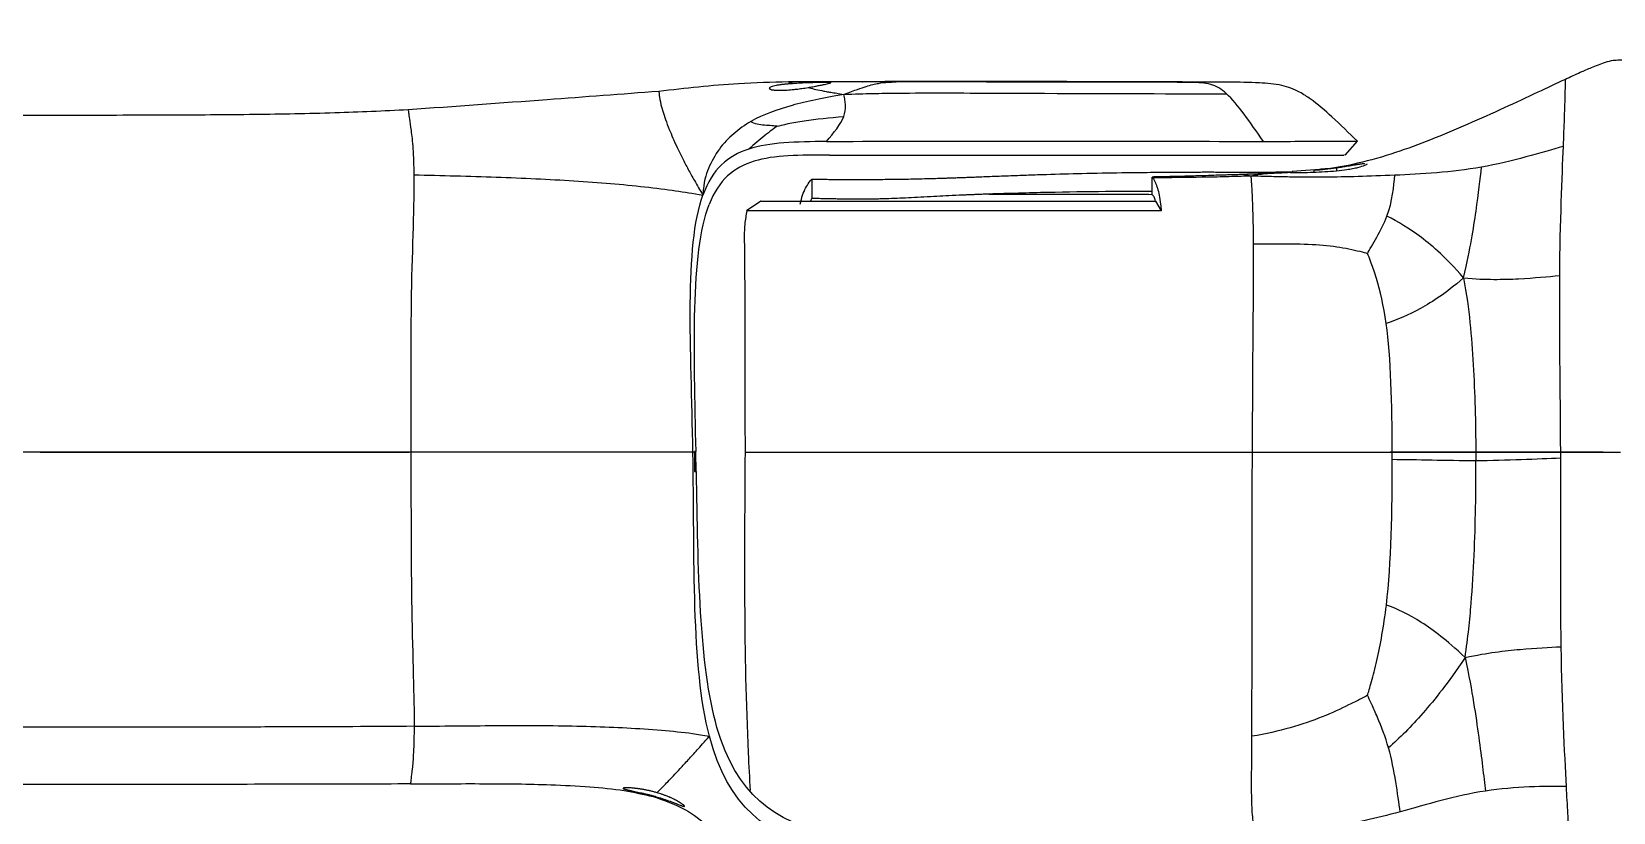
# Model space of a CAD drawing. Header units: millimetres. Extents: x 0 to 1189, y 0 to 841.
# Drawn here: x 651.6 to 732.7, y 385.9 to 426 of the extents above; entities that cross this region are included whole.
import ezdxf

# ---------------------------------------------------------------- set-up
doc = ezdxf.new("R2010")
doc.units = ezdxf.units.MM

msp = doc.modelspace()

# ---------------------------------------------------------------- linework, layer by layer
at = {"color": 7, "linetype": 'Continuous', "lineweight": 25}
for p, q in [((718.984, 419.648), (719.62, 420.355)), ((709.088, 417.617), (709.088, 418.52)), ((718.372, 418.958), (716.274, 418.796)), ((716.274, 418.796), (716.274, 418.749)), ((717.381, 418.853), (717.381, 418.769)), ((691.653, 418.408), (691.653, 417.422)), ((689.041, 417.281), (688.305, 416.793)), ((709.272, 417.289), (709.562, 416.789)), ((652.089, 404.402), (670.997, 404.402)), ((685.622, 404.402), (685.549, 404.402)), ((685.622, 404.402), (685.549, 404.402)), ((685.64, 404.402), (685.623, 404.402)), ((685.69, 404.402), (685.64, 404.402)), ((685.69, 404.402), (685.69, 404.431)), ((685.69, 404.402), (685.702, 403.402)), ((685.635, 403.402), (685.729, 403.402))]:
    msp.add_line(p, q, dxfattribs=at)
at = {"color": 8, "linetype": 'Continuous', "lineweight": 25}
msp.add_line((718.543, 418.979), (718.543, 418.841), dxfattribs=at)
at = {"color": 7, "linetype": 'Continuous', "lineweight": 25, "flags": 128}
msp.add_lwpolyline([(685.71, 404.431), (685.67, 404.43), (685.638, 404.429)], dxfattribs=at)
at = {"color": 7, "linetype": 'Continuous', "lineweight": 25}
for points, knots in [([(785.6, 425.982), (785.226, 425.93), (784.492, 425.828), (783.417, 425.68), (782.534, 425.558), (781.847, 425.463), (781.332, 425.396), (780.846, 425.34), (780.362, 425.291), (779.876, 425.249), (779.362, 425.21), (778.82, 425.175), (778.254, 425.144), (777.514, 425.109), (776.216, 425.061), (774.434, 425.012), (772.456, 424.97), (770.821, 424.941), (769.475, 424.92), (768.396, 424.904), (767.522, 424.892), (766.854, 424.884), (766.341, 424.879), (765.865, 424.879), (765.327, 424.876), (764.552, 424.863), (763.429, 424.837), (761.914, 424.795), (760.046, 424.743), (757.851, 424.688), (755.488, 424.638), (753.111, 424.598), (750.942, 424.573), (749.186, 424.558), (747.741, 424.549), (746.363, 424.542), (744.708, 424.535), (742.999, 424.531), (741.351, 424.529), (739.886, 424.527), (738.586, 424.527), (737.556, 424.527), (736.791, 424.527), (736.126, 424.527), (735.352, 424.526), (734.547, 424.526), (733.888, 424.524), (733.494, 424.521), (733.278, 424.518), (733.024, 424.514), (732.697, 424.498), (732.206, 424.372), (731.648, 424.146), (730.972, 423.85), (730.534, 423.647), (730.281, 423.53)], [0, 0, 0, 0, 0.020376, 0.039878, 0.058488, 0.068373, 0.077253, 0.086436, 0.09472, 0.103474, 0.112731, 0.122484, 0.13269, 0.143274, 0.162391, 0.202634, 0.239304, 0.268961, 0.290723, 0.311793, 0.32713, 0.33779, 0.347774, 0.354776, 0.363436, 0.376717, 0.3967, 0.424527, 0.459439, 0.498841, 0.544161, 0.587823, 0.627547, 0.661242, 0.682534, 0.705465, 0.735497, 0.771678, 0.797555, 0.82428, 0.850569, 0.8676, 0.879725, 0.891815, 0.903423, 0.921386, 0.935205, 0.938894, 0.942619, 0.946853, 0.952543, 0.960232, 0.973985, 0.984979, 1, 1, 1, 1]), ([(690.448, 423.398), (689.591, 423.378), (687.37, 423.326), (685.163, 423.07), (683.806, 422.913)], [0, 0, 0, 0, 0.385519, 1, 1, 1, 1]), ([(690.727, 423.315), (690.7, 423.313), (690.647, 423.31), (690.569, 423.304), (690.495, 423.299), (690.422, 423.293), (690.353, 423.287), (690.287, 423.281), (690.169, 423.269), (690.004, 423.248), (689.821, 423.219), (689.667, 423.184), (689.554, 423.148), (689.491, 423.114), (689.47, 423.089), (689.468, 423.077), (689.468, 423.072)], [0, 0, 0, 0, 0.038054, 0.075381, 0.111981, 0.147853, 0.183, 0.217421, 0.251118, 0.372152, 0.500076, 0.615095, 0.749324, 0.873239, 0.956818, 1, 1, 1, 1]), ([(694.217, 423.412), (693.492, 423.41), (692.235, 423.408), (690.979, 423.401), (690.448, 423.398)], [0, 0, 0, 0, 0.577255, 1, 1, 1, 1]), ([(692.618, 423.361), (692.617, 423.362), (692.616, 423.364), (692.608, 423.367), (692.593, 423.37), (692.572, 423.371), (692.545, 423.373), (692.509, 423.374), (692.435, 423.375), (692.293, 423.375), (692.003, 423.37), (691.582, 423.358), (691.168, 423.34), (690.883, 423.325), (690.779, 423.318), (690.727, 423.315)], [0, 0, 0, 0, 0.032572, 0.066223, 0.100954, 0.136766, 0.173659, 0.211634, 0.250692, 0.374839, 0.500666, 0.693017, 0.88586, 0.943455, 1, 1, 1, 1]), ([(691.451, 423.113), (691.474, 423.117), (691.525, 423.125), (691.605, 423.139), (691.712, 423.158), (691.817, 423.178), (691.967, 423.208), (692.126, 423.24), (692.299, 423.277), (692.436, 423.307), (692.527, 423.329), (692.581, 423.343), (692.612, 423.353), (692.616, 423.358), (692.618, 423.361)], [0, 0, 0, 0, 0.034871, 0.07654, 0.125007, 0.20359, 0.249876, 0.384573, 0.499807, 0.625134, 0.74949, 0.829457, 0.912954, 1, 1, 1, 1]), ([(693.286, 422.76), (693.603, 422.883), (694.013, 423.033), (694.591, 423.224), (695.073, 423.342), (695.49, 423.386), (695.801, 423.398), (695.934, 423.4), (695.972, 423.4)], [0, 0, 0, 0, 0.125, 0.25, 0.5, 0.75, 0.875, 1, 1, 1, 1]), ([(713.008, 423.389), (709.853, 423.4), (703.589, 423.422), (697.326, 423.415), (694.217, 423.412)], [0, 0, 0, 0, 0.503717, 1, 1, 1, 1]), ([(711.2, 423.373), (711.106, 423.374), (710.751, 423.376), (709.773, 423.381), (707.571, 423.388), (703.547, 423.392), (699.532, 423.397), (697.362, 423.399), (696.406, 423.4), (696.063, 423.4), (695.972, 423.4)], [0, 0, 0, 0, 0.0625, 0.125, 0.25, 0.5, 0.75, 0.875, 0.9375, 1, 1, 1, 1]), ([(712.911, 422.793), (712.637, 423.048), (712.27, 423.261), (711.711, 423.345), (711.384, 423.367), (711.241, 423.372), (711.2, 423.373)], [0, 0, 0, 0, 0.5, 0.75, 0.875, 1, 1, 1, 1]), ([(719.62, 420.355), (719.19, 420.778), (718.415, 421.537), (717.515, 422.314), (716.941, 422.708), (716.48, 422.989), (715.692, 423.275), (714.45, 423.369), (713.536, 423.381), (713.008, 423.389)], [0, 0, 0, 0, 0.2376536, 0.4275595, 0.4665558, 0.5119524, 0.6398817, 0.7916212, 1, 1, 1, 1]), ([(730.281, 423.53), (729.808, 423.309), (728.765, 422.819), (727.101, 422.041), (725.273, 421.218), (723.418, 420.438), (721.545, 419.732), (719.763, 419.233), (718.474, 418.973), (717.843, 418.923), (717.746, 418.916)], [0, 0, 0, 0, 0.1165352, 0.2573048, 0.4104548, 0.5642089, 0.7069695, 0.857339, 0.978073, 1, 1, 1, 1]), ([(683.806, 422.913), (681.9, 422.769), (677.616, 422.447), (673.332, 422.137), (670.955, 421.965)], [0, 0, 0, 0, 0.445203, 1, 1, 1, 1]), ([(693.286, 422.76), (692.72, 422.663), (691.829, 422.494), (690.214, 422.106), (689.158, 421.733), (688.525, 421.367)], [0, 0, 0, 0, 0.25, 0.5, 1, 1, 1, 1]), ([(689.468, 423.072), (689.468, 423.068), (689.469, 423.061), (689.477, 423.049), (689.489, 423.039), (689.505, 423.029), (689.525, 423.021), (689.548, 423.013), (689.573, 423.005), (689.601, 422.999), (689.672, 422.985), (689.817, 422.97), (690.078, 422.966), (690.386, 422.98), (690.656, 423.004), (690.863, 423.028), (690.999, 423.045), (691.144, 423.065), (691.297, 423.087), (691.399, 423.104), (691.451, 423.113)], [0, 0, 0, 0, 0.031922, 0.062837, 0.092745, 0.121647, 0.149544, 0.176436, 0.202326, 0.227213, 0.251099, 0.378174, 0.500435, 0.621979, 0.747595, 0.79205, 0.839512, 0.889987, 0.943482, 1, 1, 1, 1]), ([(691.451, 423.113), (691.549, 423.088), (691.654, 423.061), (691.887, 423.008), (692.014, 422.98), (692.225, 422.938), (692.299, 422.924), (692.456, 422.896), (692.538, 422.882), (692.805, 422.837), (693.013, 422.804), (693.286, 422.76)], [0, 0, 0, 0, 0.25, 0.25, 0.5, 0.5, 0.625, 0.625, 0.75, 0.75, 1, 1, 1, 1]), ([(693.283, 421.622), (693.357, 421.819), (693.387, 422.095), (693.351, 422.457), (693.314, 422.649), (693.286, 422.76)], [0, 0, 0, 0, 0.5, 0.75, 1, 1, 1, 1]), ([(693.286, 422.76), (693.869, 422.783), (694.775, 422.808), (696.452, 422.834), (699.312, 422.836), (705.273, 422.804), (710.466, 422.793), (712.911, 422.793)], [0, 0, 0, 0, 0.0625, 0.125, 0.25, 0.5, 1, 1, 1, 1]), ([(670.955, 421.965), (669.702, 421.907), (667.085, 421.786), (662.949, 421.716), (658.365, 421.685), (654.646, 421.684), (652.166, 421.684), (651.107, 421.685), (650.264, 421.685), (649.409, 421.685), (648.543, 421.685), (646.56, 421.685), (643.435, 421.685), (639.215, 421.685), (635.105, 421.685), (631.28, 421.684), (628.684, 421.684), (627.38, 421.684), (627.221, 421.684)], [0, 0, 0, 0, 0.0860191, 0.1797198, 0.2836759, 0.4004377, 0.4348113, 0.4537905, 0.4730766, 0.4926371, 0.5124397, 0.5324519, 0.6286422, 0.726778, 0.8219299, 0.9105528, 0.9891017, 1, 1, 1, 1]), ([(689.867, 421.123), (689.811, 421.086), (689.611, 420.944), (689.117, 420.553), (688.694, 420.193), (688.412, 419.953)], [0, 0, 0, 0, 0.25, 0.5, 1, 1, 1, 1]), ([(689.867, 421.123), (689.811, 421.131), (689.604, 421.15), (689.096, 421.186), (688.697, 421.232), (688.525, 421.367)], [0, 0, 0, 0, 0.25, 0.5, 1, 1, 1, 1]), ([(689.867, 421.123), (689.979, 421.154), (690.398, 421.259), (691.521, 421.462), (692.552, 421.57), (693.283, 421.622)], [0, 0, 0, 0, 0.25, 0.5, 1, 1, 1, 1]), ([(692.396, 420.341), (694.743, 420.362), (698.295, 420.366), (702.271, 420.362), (703.271, 420.36), (703.522, 420.36), (703.584, 420.36), (703.599, 420.36), (703.605, 420.36), (703.61, 420.36), (703.626, 420.36), (703.689, 420.36), (703.939, 420.36), (704.942, 420.358), (708.95, 420.354), (712.557, 420.35), (714.796, 420.35)], [0, 0, 0, 0, 0.25, 0.3125, 0.328125, 0.332031, 0.333008, 0.333252, 0.333252, 0.333496, 0.333984, 0.335938, 0.34375, 0.375, 0.5, 1, 1, 1, 1]), ([(714.796, 420.35), (715.431, 420.351), (716.699, 420.351), (718.126, 420.352), (719.111, 420.354), (719.613, 420.355), (719.567, 420.355), (719.553, 420.355)], [0, 0, 0, 0, 0.22594, 0.451252, 0.675139, 0.897278, 1, 1, 1, 1]), ([(692.558, 419.648), (694.849, 419.648), (698.353, 419.648), (702.242, 419.648), (703.217, 419.648), (703.461, 419.648), (703.522, 419.648), (703.537, 419.648), (703.543, 419.648), (703.547, 419.648), (703.563, 419.648), (703.624, 419.648), (703.868, 419.648), (704.843, 419.648), (708.729, 419.648), (712.189, 419.648), (714.341, 419.648)], [0, 0, 0, 0, 0.25, 0.3125, 0.328125, 0.332031, 0.333008, 0.333252, 0.333252, 0.333496, 0.333984, 0.335937, 0.34375, 0.375, 0.5, 1, 1, 1, 1]), ([(714.341, 419.648), (714.951, 419.648), (716.17, 419.648), (717.543, 419.648), (718.492, 419.648), (718.976, 419.648), (718.932, 419.648), (718.918, 419.648)], [0, 0, 0, 0, 0.226125, 0.451535, 0.675394, 0.89739, 1, 1, 1, 1]), ([(671.247, 418.631), (671.263, 417.139), (671.156, 414.997), (671.067, 410.037), (671.085, 407.219), (671.091, 404.402)], [0, 0, 0, 0, 0.5, 0.5, 1, 1, 1, 1]), ([(671.247, 418.631), (672.659, 418.602), (675.524, 418.526), (678.821, 418.378), (681.359, 418.191), (683.078, 418.026), (684.752, 417.809), (685.514, 417.682), (686.063, 417.594)], [0, 0, 0, 0, 0.25, 0.5, 0.625, 0.75, 0.875, 1, 1, 1, 1]), ([(691.654, 418.405), (691.706, 418.405), (691.808, 418.405), (691.965, 418.404), (692.122, 418.403), (692.28, 418.402), (692.439, 418.401), (692.598, 418.401), (692.756, 418.4), (692.914, 418.4), (693.072, 418.399), (693.229, 418.399), (693.384, 418.398), (693.538, 418.398), (693.691, 418.397), (693.842, 418.397), (693.992, 418.397), (694.139, 418.397), (694.284, 418.397), (694.426, 418.397), (694.677, 418.397), (695.04, 418.398), (695.522, 418.402), (696.002, 418.407), (696.478, 418.415), (696.949, 418.424), (697.412, 418.435), (697.866, 418.447), (698.169, 418.456), (698.317, 418.461)], [0, 0, 0, 0, 0.031829, 0.063043, 0.093641, 0.123622, 0.152985, 0.18173, 0.209856, 0.237362, 0.264249, 0.290516, 0.316164, 0.341193, 0.365606, 0.389407, 0.412596, 0.435177, 0.45715, 0.478515, 0.499274, 0.569024, 0.636774, 0.702517, 0.766232, 0.827885, 0.887433, 0.944825, 1, 1, 1, 1]), ([(698.317, 418.461), (698.394, 418.463), (698.55, 418.468), (698.787, 418.476), (699.03, 418.485), (699.279, 418.494), (699.533, 418.503), (699.792, 418.513), (700.241, 418.53), (700.925, 418.557), (701.829, 418.592), (702.76, 418.626), (703.978, 418.666), (705.587, 418.71), (707.125, 418.739), (708.285, 418.754), (709.076, 418.763), (709.869, 418.77), (710.553, 418.774), (711.075, 418.776), (711.47, 418.777), (711.836, 418.778), (712.067, 418.778), (712.179, 418.778)], [0, 0, 0, 0, 0.016987, 0.034271, 0.051847, 0.06971, 0.087854, 0.106271, 0.124955, 0.18319, 0.249981, 0.312467, 0.37498, 0.49989, 0.642633, 0.696196, 0.749804, 0.816176, 0.874896, 0.90884, 0.940846, 0.97116, 1, 1, 1, 1]), ([(713.638, 418.646), (713.586, 418.644), (713.48, 418.64), (713.313, 418.635), (713.118, 418.629), (712.886, 418.622), (712.557, 418.613), (712.102, 418.598), (711.488, 418.578), (710.879, 418.56), (710.335, 418.546), (709.905, 418.536), (709.49, 418.527), (709.219, 418.523), (709.088, 418.52)], [0, 0, 0, 0, 0.039821, 0.081449, 0.125007, 0.184063, 0.250016, 0.358943, 0.500009, 0.65913, 0.749995, 0.839365, 0.922695, 1, 1, 1, 1]), ([(714.172, 418.569), (713.688, 418.552), (713.282, 418.54), (712.473, 418.521), (712.069, 418.513), (710.841, 418.493), (709.999, 418.484), (709.137, 418.478)], [0, 0, 0, 0, 0.25, 0.25, 0.5, 0.5, 1, 1, 1, 1]), ([(709.137, 418.478), (709.159, 418.439), (709.202, 418.362), (709.242, 418.274), (709.262, 418.23)], [0, 0, 0, 0, 0.503568, 1, 1, 1, 1]), ([(712.179, 418.778), (712.236, 418.778), (712.349, 418.777), (712.517, 418.777), (712.711, 418.776), (712.93, 418.776), (713.41, 418.774), (713.943, 418.771), (714.508, 418.771), (714.839, 418.772), (715.096, 418.774), (715.274, 418.776), (715.459, 418.778), (715.574, 418.78), (715.639, 418.781)], [0, 0, 0, 0, 0.041468, 0.083119, 0.125024, 0.187436, 0.250039, 0.499973, 0.624965, 0.749961, 0.808809, 0.87498, 0.928957, 1, 1, 1, 1]), ([(714.922, 418.688), (714.866, 418.686), (714.759, 418.682), (714.6, 418.677), (714.45, 418.673), (714.244, 418.667), (713.979, 418.659), (713.751, 418.651), (713.638, 418.646)], [0, 0, 0, 0, 0.139733, 0.269794, 0.389968, 0.500089, 0.753284, 1, 1, 1, 1]), ([(714.922, 418.688), (714.878, 418.682), (714.832, 418.675), (714.733, 418.66), (714.575, 418.636), (714.361, 418.602), (714.172, 418.569)], [0, 0, 0, 0, 0.25, 0.25, 0.5, 1, 1, 1, 1]), ([(721.536, 418.611), (720.193, 418.553), (718.493, 418.506), (716.568, 418.512), (715.356, 418.534), (714.653, 418.552), (714.172, 418.569)], [0, 0, 0, 0, 0.5, 0.75, 0.875, 1, 1, 1, 1]), ([(714.291, 415.091), (714.284, 416.291), (714.25, 417.437), (714.206, 418.121), (714.184, 418.396), (714.176, 418.513), (714.172, 418.569)], [0, 0, 0, 0, 0.5, 0.75, 0.875, 1, 1, 1, 1]), ([(716.165, 418.748), (716.124, 418.746), (716.033, 418.74), (715.842, 418.73), (715.586, 418.717), (715.316, 418.705), (715.092, 418.695), (714.976, 418.69), (714.922, 418.688)], [0, 0, 0, 0, 0.112854, 0.250005, 0.50002, 0.750005, 0.881886, 1, 1, 1, 1]), ([(715.639, 418.781), (715.667, 418.782), (715.724, 418.782), (715.835, 418.784), (715.972, 418.787), (716.128, 418.791), (716.226, 418.794), (716.274, 418.796)], [0, 0, 0, 0, 0.123713, 0.250025, 0.499982, 0.75957, 1, 1, 1, 1]), ([(716.165, 418.748), (716.561, 418.747), (716.958, 418.752), (717.751, 418.782), (718.147, 418.806), (718.543, 418.841)], [0, 0, 0, 0, 0.5, 0.5, 1, 1, 1, 1]), ([(717.818, 418.913), (717.82, 418.914), (717.854, 418.917), (717.736, 418.899), (717.499, 418.868), (717.381, 418.853)], [0, 0, 0, 0, 0.0302195, 0.515019, 1, 1, 1, 1]), ([(720.005, 419.206), (719.993, 419.205), (719.97, 419.203), (719.928, 419.198), (719.882, 419.193), (719.831, 419.186), (719.775, 419.178), (719.714, 419.169), (719.607, 419.151), (719.424, 419.12), (719.151, 419.074), (718.876, 419.03), (718.674, 418.999), (718.574, 418.984), (718.543, 418.979)], [0, 0, 0, 0, 0.047761, 0.096012, 0.14476, 0.194015, 0.243782, 0.294071, 0.344887, 0.49186, 0.672406, 0.839923, 0.949163, 1, 1, 1, 1]), ([(718.543, 418.841), (718.728, 418.861), (719.02, 418.892), (719.388, 418.955), (719.726, 419.028), (719.981, 419.11), (720.087, 419.163), (720.136, 419.191), (720.117, 419.193), (720.116, 419.193)], [0, 0, 0, 0, 0.222812, 0.352768, 0.494858, 0.746553, 0.878438, 0.997526, 1, 1, 1, 1]), ([(725.061, 413.349), (725.252, 414.165), (725.484, 415.352), (725.788, 417.296), (725.92, 418.421), (725.987, 419.03)], [0, 0, 0, 0, 0.25, 0.5, 1, 1, 1, 1]), ([(700.747, 417.643), (700.661, 417.64), (700.495, 417.634), (700.26, 417.626), (700.052, 417.618), (699.869, 417.61), (699.711, 417.604), (699.58, 417.598), (699.474, 417.593), (699.17, 417.58), (698.699, 417.558), (697.808, 417.511), (696.767, 417.453), (695.886, 417.413), (695.359, 417.397), (695.121, 417.392), (694.87, 417.388), (694.608, 417.385), (694.336, 417.383), (694.055, 417.382), (693.765, 417.383), (693.47, 417.385), (693.169, 417.388), (692.864, 417.393), (692.558, 417.398), (692.252, 417.405), (691.947, 417.413), (691.752, 417.419), (691.653, 417.422)], [0, 0, 0, 0, 0.023695, 0.045132, 0.064284, 0.081129, 0.095649, 0.10783, 0.117662, 0.125135, 0.192461, 0.250322, 0.380536, 0.500413, 0.52476, 0.550861, 0.578709, 0.608298, 0.639625, 0.672688, 0.707487, 0.744031, 0.782329, 0.822384, 0.864188, 0.907733, 0.953008, 1, 1, 1, 1]), ([(709.068, 417.785), (708.29, 417.781), (706.583, 417.772), (703.727, 417.734), (701.744, 417.674), (700.747, 417.643)], [0, 0, 0, 0, 0.294145, 0.645239, 1, 1, 1, 1]), ([(709.262, 418.23), (709.27, 418.211), (709.288, 418.169), (709.314, 418.101), (709.341, 418.025), (709.358, 417.969), (709.367, 417.94)], [0, 0, 0, 0, 0.220137, 0.459505, 0.719013, 1, 1, 1, 1]), ([(689.032, 417.288), (689.02, 417.288), (688.966, 417.288), (689.283, 417.288), (689.957, 417.287), (691.004, 417.287), (692.353, 417.287), (693.987, 417.286), (695.861, 417.286), (697.922, 417.286), (700.123, 417.285), (702.414, 417.285), (704.742, 417.285), (707.046, 417.285), (708.529, 417.288), (709.272, 417.289)], [0, 0, 0, 0, 0.023207, 0.103671, 0.184672, 0.266198, 0.348045, 0.429983, 0.511885, 0.593587, 0.67492, 0.755878, 0.836792, 0.918264, 1, 1, 1, 1]), ([(709.272, 417.289), (709.262, 417.332), (709.251, 417.371), (709.225, 417.442), (709.209, 417.474), (709.161, 417.555), (709.125, 417.59), (709.088, 417.617)], [0, 0, 0, 0, 0.25, 0.25, 0.5, 0.5, 1, 1, 1, 1]), ([(688.317, 416.789), (688.276, 416.56), (688.161, 415.934), (688.195, 414.917), (688.2, 413.828), (688.207, 412.748), (688.211, 411.562), (688.213, 410.094), (688.215, 408.31), (688.217, 406.377), (688.221, 405.036), (688.223, 404.402)], [0, 0, 0, 0, 0.056243, 0.153692, 0.245497, 0.320271, 0.414974, 0.532499, 0.675583, 0.846626, 1, 1, 1, 1]), ([(709.562, 416.789), (709.391, 416.789), (708.969, 416.789), (708.209, 416.789), (707.198, 416.788), (705.928, 416.788), (704.392, 416.788), (702.593, 416.788), (700.558, 416.788), (698.335, 416.788), (696.001, 416.788), (693.67, 416.788), (691.901, 416.788), (690.654, 416.789), (689.815, 416.789), (689.119, 416.79), (688.609, 416.79), (688.311, 416.79), (688.31, 416.79), (688.31, 416.79)], [0, 0, 0, 0, 0.018067, 0.044454, 0.079253, 0.122458, 0.173955, 0.233692, 0.30192, 0.378947, 0.464915, 0.559711, 0.663043, 0.717889, 0.774714, 0.833415, 0.893905, 0.95616, 1, 1, 1, 1]), ([(720.131, 414.602), (720.172, 414.676), (720.326, 414.941), (720.706, 415.593), (720.991, 416.139), (721.131, 416.515)], [0, 0, 0, 0, 0.25, 0.5, 1, 1, 1, 1]), ([(725.061, 413.349), (724.578, 413.911), (723.852, 414.646), (722.565, 415.71), (721.688, 416.237), (721.131, 416.515)], [0, 0, 0, 0, 0.25, 0.5, 1, 1, 1, 1]), ([(714.291, 415.091), (715.723, 415.1), (717.467, 415.119), (719.01, 414.879), (719.754, 414.707), (720.049, 414.626), (720.131, 414.602)], [0, 0, 0, 0, 0.5, 0.75, 0.875, 1, 1, 1, 1]), ([(721.094, 411.007), (720.965, 411.934), (720.692, 413.079), (720.322, 414.144), (720.172, 414.507), (720.131, 414.602)], [0, 0, 0, 0, 0.5, 0.75, 1, 1, 1, 1]), ([(725.061, 413.349), (724.564, 412.906), (723.821, 412.343), (722.52, 411.558), (721.647, 411.192), (721.094, 411.007)], [0, 0, 0, 0, 0.25, 0.5, 1, 1, 1, 1]), ([(725.061, 413.349), (725.677, 413.287), (726.636, 413.253), (728.332, 413.307), (729.396, 413.41), (729.976, 413.466)], [0, 0, 0, 0, 0.25, 0.5, 1, 1, 1, 1]), ([(725.061, 413.349), (725.219, 412.497), (725.313, 411.772), (725.459, 410.33), (725.513, 409.609), (725.64, 407.419), (725.68, 405.923), (725.691, 404.402)], [0, 0, 0, 0, 0.25, 0.25, 0.5, 0.5, 1, 1, 1, 1]), ([(652.089, 404.402), (650.54, 404.402), (646.431, 404.402), (640.784, 404.402), (635.263, 404.402), (631.06, 404.402), (627.377, 404.402), (624.342, 404.402), (621.943, 404.402), (620.079, 404.402), (618.593, 404.402), (617.372, 404.402), (616.594, 404.402), (616.166, 404.402), (616.075, 404.402), (616.028, 404.402)], [0, 0, 0, 0, 0.128734, 0.341528, 0.469312, 0.587657, 0.690817, 0.775403, 0.839881, 0.890216, 0.930419, 0.963631, 0.992234, 0.996028, 1, 1, 1, 1]), ([(652.089, 404.402), (650.158, 404.402), (646.049, 404.402), (639.826, 404.402), (633.959, 404.402), (629.236, 404.402), (626.129, 404.402), (624.079, 404.402), (622.629, 404.402), (621.323, 404.402), (620.189, 404.402), (619.186, 404.402), (618.202, 404.402), (617.252, 404.402), (616.565, 404.402), (616.165, 404.402), (616.074, 404.402), (616.028, 404.402)], [0, 0, 0, 0, 0.160523, 0.341527, 0.517201, 0.648071, 0.734138, 0.7754, 0.818452, 0.854645, 0.883984, 0.912709, 0.938112, 0.966072, 0.992234, 0.996102, 1, 1, 1, 1]), ([(671.091, 404.402), (669.027, 404.402), (663.805, 404.403), (657.471, 404.402), (653.202, 404.402), (652.089, 404.402)], [0, 0, 0, 0, 0.325986, 0.824377, 1, 1, 1, 1]), ([(671.091, 404.402), (669.894, 404.402), (666.586, 404.402), (660.252, 404.402), (655.115, 404.402), (652.089, 404.402)], [0, 0, 0, 0, 0.188999, 0.522333, 1, 1, 1, 1]), ([(671.091, 404.402), (671.098, 401.596), (671.094, 398.791), (671.176, 393.874), (671.261, 391.761), (671.257, 390.335)], [0, 0, 0, 0, 0.5, 0.5, 1, 1, 1, 1]), ([(685.622, 404.402), (685.625, 404.237), (685.63, 403.904), (685.633, 403.571), (685.635, 403.402)], [0, 0, 0, 0, 0.494483, 1, 1, 1, 1]), ([(685.638, 404.429), (685.639, 404.427), (685.639, 404.422), (685.64, 404.412), (685.64, 404.406), (685.64, 404.402)], [0, 0, 0, 0, 0.306405, 0.630029, 1, 1, 1, 1]), ([(688.224, 404.402), (688.186, 399.254), (688.144, 393.461), (688.447, 387.679), (688.481, 387.036)], [0, 0, 0, 0, 0.888792, 1, 1, 1, 1]), ([(688.227, 404.402), (688.225, 404.402), (688.169, 404.402), (688.373, 404.402), (688.847, 404.402), (689.654, 404.402), (690.72, 404.402), (692.034, 404.402), (693.577, 404.402), (695.316, 404.402), (697.22, 404.402), (699.253, 404.402), (701.149, 404.402), (702.835, 404.402), (704.302, 404.402), (706.008, 404.402), (707.946, 404.402), (710.07, 404.402), (712.171, 404.402), (713.547, 404.402), (714.235, 404.402)], [0, 0, 0, 0, 0.00176, 0.064005, 0.126232, 0.18846, 0.250771, 0.313228, 0.375351, 0.437678, 0.499985, 0.56221, 0.624462, 0.666149, 0.706955, 0.749368, 0.812002, 0.874634, 0.937343, 1, 1, 1, 1]), ([(688.227, 404.402), (688.225, 404.402), (688.169, 404.402), (688.373, 404.402), (688.847, 404.402), (689.654, 404.402), (690.72, 404.402), (692.034, 404.402), (693.577, 404.402), (695.316, 404.402), (697.22, 404.402), (699.253, 404.402), (701.383, 404.402), (703.575, 404.402), (705.775, 404.402), (707.946, 404.402), (710.07, 404.402), (712.171, 404.402), (713.547, 404.402), (714.235, 404.402)], [0, 0, 0, 0, 0.001782, 0.06403, 0.12626, 0.18849, 0.250803, 0.31327, 0.375388, 0.437718, 0.500027, 0.562255, 0.624509, 0.68679, 0.749358, 0.811994, 0.874629, 0.93734, 1, 1, 1, 1]), ([(714.208, 389.82), (714.216, 391.57), (714.217, 395.145), (714.22, 399.156), (714.225, 401.817), (714.229, 403.139), (714.235, 404.402)], [0, 0, 0, 0, 0.5, 0.75, 0.75, 1, 1, 1, 1]), ([(714.235, 404.402), (714.52, 404.402), (715.093, 404.402), (715.955, 404.402), (716.83, 404.402), (717.719, 404.402), (718.481, 404.402), (719.097, 404.402), (719.561, 404.402), (720.024, 404.402), (720.433, 404.402), (720.79, 404.402), (721.095, 404.402), (721.299, 404.402), (721.403, 404.402)], [0, 0, 0, 0, 0.124761, 0.250928, 0.375041, 0.500126, 0.624988, 0.687908, 0.749985, 0.812027, 0.874991, 0.915707, 0.957359, 1, 1, 1, 1]), ([(714.235, 404.402), (714.808, 404.402), (715.664, 404.402), (716.83, 404.402), (717.589, 404.402), (718.194, 404.402), (718.659, 404.402), (719.103, 404.402), (719.537, 404.402), (719.933, 404.402), (720.304, 404.402), (720.672, 404.402), (721.039, 404.402), (721.281, 404.402), (721.403, 404.402)], [0, 0, 0, 0, 0.250908, 0.375017, 0.500097, 0.570084, 0.624998, 0.690308, 0.749991, 0.800242, 0.850143, 0.899946, 0.94985, 1, 1, 1, 1]), ([(722.376, 404.402), (722.3, 404.402), (722.151, 404.402), (721.93, 404.402), (721.713, 404.402), (721.502, 404.402), (721.363, 404.402), (721.295, 404.402)], [0, 0, 0, 0, 0.21231, 0.418391, 0.618314, 0.812155, 1, 1, 1, 1]), ([(721.403, 404.402), (721.589, 404.402), (721.776, 404.402), (722.146, 404.402), (722.329, 404.402), (722.692, 404.402), (722.874, 404.402), (723.235, 404.402), (723.413, 404.402), (723.769, 404.402), (723.947, 404.402), (724.3, 404.402), (724.475, 404.402), (724.999, 404.402), (725.348, 404.402), (725.691, 404.402)], [0, 0, 0, 0, 0.125, 0.125, 0.25, 0.25, 0.375, 0.375, 0.5, 0.5, 0.625, 0.625, 0.75, 0.75, 1, 1, 1, 1]), ([(721.403, 404.402), (721.589, 404.402), (721.776, 404.402), (722.146, 404.402), (722.329, 404.402), (722.692, 404.402), (722.874, 404.402), (723.235, 404.402), (723.413, 404.402), (723.769, 404.402), (723.947, 404.402), (724.3, 404.402), (724.475, 404.402), (724.999, 404.402), (725.348, 404.402), (725.691, 404.402)], [0, 0, 0, 0, 0.125, 0.125, 0.25, 0.25, 0.375, 0.375, 0.5, 0.5, 0.625, 0.625, 0.75, 0.75, 1, 1, 1, 1]), ([(723.434, 404.402), (723.342, 404.402), (723.162, 404.402), (722.893, 404.402), (722.633, 404.402), (722.461, 404.402), (722.376, 404.402)], [0, 0, 0, 0, 0.262576, 0.516727, 0.762513, 1, 1, 1, 1]), ([(724.548, 404.402), (724.451, 404.402), (724.261, 404.402), (723.978, 404.402), (723.704, 404.402), (723.523, 404.402), (723.434, 404.402)], [0, 0, 0, 0, 0.262449, 0.516577, 0.762416, 1, 1, 1, 1]), ([(725.708, 404.402), (725.509, 404.402), (725.125, 404.402), (724.736, 404.402), (724.548, 404.402)], [0, 0, 0, 0, 0.517432, 1, 1, 1, 1]), ([(725.139, 393.863), (725.295, 394.925), (725.47, 396.646), (725.662, 399.943), (725.699, 402.379), (725.694, 403.976)], [0, 0, 0, 0, 0.25, 0.5, 1, 1, 1, 1]), ([(725.691, 404.402), (725.82, 404.402), (726.087, 404.402), (726.498, 404.402), (726.934, 404.402), (727.394, 404.402), (727.875, 404.402), (728.396, 404.402), (728.934, 404.402), (729.487, 404.402), (729.846, 404.402), (730.025, 404.402)], [0, 0, 0, 0, 0.087999, 0.181993, 0.281988, 0.387988, 0.499997, 0.614825, 0.749998, 0.874999, 1, 1, 1, 1]), ([(725.691, 404.402), (725.816, 404.402), (726.078, 404.402), (726.485, 404.402), (726.923, 404.402), (727.388, 404.402), (727.847, 404.402), (728.37, 404.402), (728.941, 404.402), (729.519, 404.402), (729.878, 404.402), (730.025, 404.402)], [0, 0, 0, 0, 0.0851519, 0.1783429, 0.2791119, 0.3867014, 0.4999973, 0.5968057, 0.749998, 0.8976136, 1, 1, 1, 1]), ([(730.075, 404.402), (729.893, 404.402), (729.53, 404.402), (728.976, 404.402), (728.432, 404.402), (727.807, 404.402), (727.129, 404.402), (726.399, 404.402), (725.931, 404.402), (725.708, 404.402)], [0, 0, 0, 0, 0.125664, 0.251033, 0.383463, 0.501289, 0.682479, 0.848709, 1, 1, 1, 1]), ([(730.025, 404.402), (730.232, 404.402), (730.612, 404.402), (731.133, 404.402), (731.599, 404.402), (732.009, 404.402), (732.356, 404.402), (732.621, 404.402), (732.803, 404.402), (732.962, 404.402), (733.049, 404.402), (733.101, 404.402)], [0, 0, 0, 0, 0.2101786, 0.3852127, 0.5251348, 0.6761261, 0.7898765, 0.8583798, 0.9217971, 0.9537336, 1, 1, 1, 1]), ([(730.025, 404.402), (730.263, 404.402), (730.697, 404.402), (731.296, 404.402), (731.779, 404.402), (732.167, 404.402), (732.484, 404.402), (732.72, 404.402), (732.921, 404.402), (733.029, 404.402), (733.101, 404.402)], [0, 0, 0, 0, 0.2408522, 0.4412337, 0.6022827, 0.7213888, 0.8202663, 0.9031138, 0.9362277, 1, 1, 1, 1]), ([(731.417, 404.402), (731.33, 404.402), (731.138, 404.402), (730.828, 404.402), (730.468, 404.402), (730.211, 404.402), (730.075, 404.402)], [0, 0, 0, 0, 0.1935739, 0.4247598, 0.6935666, 1, 1, 1, 1]), ([(732.217, 404.402), (732.175, 404.402), (732.088, 404.402), (731.95, 404.402), (731.794, 404.402), (731.615, 404.402), (731.486, 404.402), (731.417, 404.402)], [0, 0, 0, 0, 0.152645, 0.322714, 0.510272, 0.738107, 1, 1, 1, 1]), ([(720.141, 391.923), (720.181, 392.062), (720.332, 392.582), (720.703, 394.031), (720.976, 395.467), (721.104, 396.555)], [0, 0, 0, 0, 0.25, 0.5, 1, 1, 1, 1]), ([(725.139, 393.863), (724.632, 394.349), (723.877, 394.994), (722.553, 395.93), (721.666, 396.367), (721.104, 396.555)], [0, 0, 0, 0, 0.25, 0.5, 1, 1, 1, 1]), ([(725.139, 393.863), (725.757, 393.997), (726.718, 394.154), (728.414, 394.336), (729.474, 394.391), (730.051, 394.42)], [0, 0, 0, 0, 0.25, 0.5, 1, 1, 1, 1]), ([(725.139, 393.863), (724.66, 393.145), (723.938, 392.153), (722.654, 390.597), (721.775, 389.719), (721.215, 389.227)], [0, 0, 0, 0, 0.25, 0.5, 1, 1, 1, 1]), ([(725.139, 393.863), (725.342, 392.91), (725.593, 391.504), (725.935, 389.152), (726.094, 387.761), (726.181, 387.013)], [0, 0, 0, 0, 0.25, 0.5, 1, 1, 1, 1]), ([(720.141, 391.923), (720.056, 391.879), (719.754, 391.721), (718.991, 391.334), (717.411, 390.601), (715.643, 390.06), (714.208, 389.82)], [0, 0, 0, 0, 0.125, 0.25, 0.5, 1, 1, 1, 1]), ([(721.215, 389.227), (721.053, 389.791), (720.744, 390.583), (720.344, 391.477), (720.183, 391.826), (720.141, 391.923)], [0, 0, 0, 0, 0.5, 0.75, 1, 1, 1, 1]), ([(671.257, 390.335), (669.164, 390.317), (667.088, 390.307), (663.764, 390.298), (662.62, 390.296), (660.227, 390.293), (657.732, 390.291), (654.651, 390.291), (652.737, 390.291), (652.252, 390.291), (652.13, 390.291), (652.098, 390.291), (652.089, 390.291), (652.086, 390.291), (652.079, 390.291), (652.048, 390.291), (651.926, 390.291), (651.435, 390.291), (649.443, 390.291), (641.072, 390.291), (625.668, 390.292), (619.476, 390.297), (616.893, 390.433), (616.275, 390.478), (616.122, 390.489), (616.083, 390.492), (616.073, 390.493), (616.071, 390.493), (616.067, 390.494), (616.058, 390.494), (616.02, 390.497), (615.867, 390.51), (615.26, 390.561), (612.892, 390.809), (610.816, 391.171), (609.155, 391.46)], [0, 0, 0, 0, 0.0625, 0.0625, 0.09375, 0.09375, 0.125, 0.15625, 0.164062, 0.166016, 0.166504, 0.166626, 0.166687, 0.166687, 0.166748, 0.166992, 0.167969, 0.171875, 0.1875, 0.25, 0.5, 0.75, 0.8125, 0.828125, 0.832031, 0.833008, 0.833252, 0.833374, 0.833374, 0.833496, 0.833984, 0.835938, 0.84375, 0.875, 1, 1, 1, 1]), ([(671.257, 390.335), (672.653, 390.347), (675.46, 390.378), (678.73, 390.378), (681.281, 390.301), (683.058, 390.209), (684.828, 390.061), (685.742, 389.945), (686.394, 389.823)], [0, 0, 0, 0, 0.25, 0.5, 0.625, 0.75, 0.875, 1, 1, 1, 1]), ([(683.71, 386.926), (683.746, 386.962), (683.789, 387.005), (683.893, 387.111), (683.954, 387.173), (684.095, 387.318), (684.174, 387.4), (684.349, 387.583), (684.444, 387.682), (684.655, 387.906), (684.772, 388.03), (685.032, 388.309), (685.174, 388.463), (685.393, 388.703), (685.467, 388.784), (685.616, 388.949), (685.845, 389.202), (686.133, 389.527), (686.394, 389.823)], [0, 0, 0, 0, 0.125, 0.125, 0.25, 0.25, 0.375, 0.375, 0.5, 0.5, 0.625, 0.625, 0.75, 0.75, 0.8125, 0.8125, 0.875, 1, 1, 1, 1]), ([(714.523, 384.779), (714.454, 384.871), (714.366, 385.059), (714.258, 385.49), (714.176, 386.52), (714.199, 388.156), (714.208, 389.82)], [0, 0, 0, 0, 0.125, 0.25, 0.5, 1, 1, 1, 1]), ([(609.244, 388.734), (609.716, 388.637), (610.664, 388.442), (612.101, 388.163), (613.57, 387.912), (615, 387.713), (616.216, 387.588), (617.217, 387.514), (618.233, 387.459), (619.5, 387.417), (621.098, 387.39), (622.982, 387.376), (625.222, 387.371), (628.01, 387.371), (631.377, 387.37), (635.279, 387.37), (639.472, 387.37), (643.791, 387.37), (647.384, 387.37), (650.225, 387.37), (652.869, 387.37), (655.971, 387.37), (659.427, 387.37), (662.623, 387.372), (665.597, 387.376), (668.39, 387.383), (670.196, 387.39), (671.076, 387.394)], [0, 0, 0, 0, 0.023369, 0.046948, 0.070956, 0.095632, 0.116892, 0.130168, 0.144267, 0.166164, 0.191588, 0.221646, 0.257445, 0.300088, 0.356638, 0.420518, 0.489087, 0.559707, 0.629738, 0.66311, 0.697305, 0.757758, 0.813353, 0.864731, 0.912535, 0.957409, 1, 1, 1, 1]), ([(671.077, 387.407), (671.076, 387.396), (671.075, 387.376), (671.075, 387.382), (671.075, 387.384)], [0, 0, 0, 0, 0.535186, 1, 1, 1, 1]), ([(671.075, 387.38), (672.332, 387.386), (674.726, 387.398), (677.794, 387.37), (680.19, 387.245), (681.951, 387.082), (683.018, 386.84), (683.508, 386.729)], [0, 0, 0, 0, 0.302211, 0.575644, 0.737201, 0.879265, 1, 1, 1, 1]), ([(683.71, 386.926), (683.682, 386.934), (683.625, 386.95), (683.54, 386.973), (683.454, 386.995), (683.368, 387.016), (683.282, 387.035), (683.196, 387.053), (683.111, 387.07), (683.027, 387.086), (682.944, 387.1), (682.862, 387.113), (682.783, 387.125), (682.705, 387.136), (682.63, 387.145), (682.557, 387.153), (682.474, 387.161), (682.382, 387.168), (682.285, 387.174), (682.197, 387.177), (682.119, 387.177), (682.055, 387.174), (682.006, 387.169), (681.974, 387.161), (681.97, 387.154), (681.968, 387.151)], [0, 0, 0, 0, 0.033177, 0.066393, 0.099657, 0.132974, 0.166354, 0.199802, 0.233327, 0.266936, 0.300636, 0.334434, 0.368337, 0.402352, 0.436486, 0.470746, 0.505139, 0.559483, 0.615937, 0.674522, 0.735257, 0.798158, 0.86324, 0.930516, 1, 1, 1, 1]), ([(681.968, 387.151), (681.968, 387.149), (681.969, 387.145), (681.976, 387.139), (681.988, 387.132), (682.005, 387.125), (682.026, 387.117), (682.051, 387.109), (682.08, 387.101), (682.113, 387.092), (682.15, 387.083), (682.191, 387.073), (682.235, 387.063), (682.282, 387.053), (682.333, 387.041), (682.386, 387.03), (682.465, 387.013), (682.575, 386.99), (682.721, 386.958), (682.876, 386.924), (683.038, 386.887), (683.204, 386.847), (683.373, 386.805), (683.485, 386.775), (683.541, 386.759)], [0, 0, 0, 0, 0.034987, 0.069768, 0.104345, 0.138719, 0.17289, 0.206859, 0.240628, 0.274199, 0.307571, 0.340746, 0.373726, 0.406512, 0.439104, 0.471505, 0.503715, 0.576079, 0.647921, 0.71926, 0.790117, 0.860512, 0.930466, 1, 1, 1, 1]), ([(685.118, 386.233), (685.117, 386.235), (685.116, 386.24), (685.11, 386.25), (685.099, 386.263), (685.084, 386.278), (685.064, 386.295), (685.039, 386.315), (684.988, 386.352), (684.89, 386.418), (684.753, 386.496), (684.616, 386.569), (684.501, 386.625), (684.377, 386.682), (684.247, 386.737), (684.117, 386.788), (683.975, 386.84), (683.84, 386.886), (683.752, 386.913), (683.71, 386.926)], [0, 0, 0, 0, 0.033434, 0.067539, 0.102341, 0.137863, 0.17413, 0.211163, 0.248981, 0.36273, 0.496589, 0.548092, 0.622017, 0.696864, 0.74796, 0.819139, 0.884862, 0.945143, 1, 1, 1, 1]), ([(683.508, 386.729), (684.078, 386.533), (685.108, 386.18), (686.62, 385.016), (687.486, 384.06), (688.027, 383.463)], [0, 0, 0, 0, 0.31669, 0.57299, 1, 1, 1, 1]), ([(683.541, 386.759), (683.542, 386.759), (683.629, 386.735), (683.833, 386.675), (684.148, 386.573), (684.428, 386.472), (684.667, 386.378), (684.851, 386.306), (684.977, 386.257), (685.049, 386.234), (685.088, 386.224), (685.113, 386.223), (685.116, 386.23), (685.118, 386.233)], [0, 0, 0, 0, 0.000484, 0.1070754, 0.2496672, 0.4020943, 0.4992073, 0.6320824, 0.7487766, 0.8128319, 0.8759331, 0.9382601, 1, 1, 1, 1]), ([(721.816, 385.947), (720.517, 385.594), (718.917, 385.249), (717.016, 385.006), (715.774, 384.883), (715.036, 384.82), (714.523, 384.779)], [0, 0, 0, 0, 0.5, 0.75, 0.875, 1, 1, 1, 1])]:
    msp.add_open_spline(points, degree=3, knots=knots, dxfattribs=at)
at = {"color": 8, "linetype": 'Continuous', "lineweight": 25}
for points, knots in [([(690.463, 423.393), (690.458, 423.395), (690.42, 423.406), (690.583, 423.358), (690.727, 423.315)], [0, 0, 0, 0, 0.119839, 1, 1, 1, 1]), ([(695.972, 423.4), (695.857, 423.401), (695.575, 423.404), (695.192, 423.406), (694.816, 423.409), (694.46, 423.411), (694.228, 423.412), (694.248, 423.412), (694.254, 423.412)], [0, 0, 0, 0, 0.092131, 0.226343, 0.383152, 0.55566, 0.846391, 1, 1, 1, 1]), ([(712.968, 423.388), (712.977, 423.388), (712.997, 423.389), (712.843, 423.388), (712.618, 423.387), (712.306, 423.385), (711.938, 423.381), (711.57, 423.377), (711.307, 423.374), (711.2, 423.373)], [0, 0, 0, 0, 0.145516, 0.320719, 0.48948, 0.648073, 0.792067, 0.915354, 1, 1, 1, 1]), ([(730.281, 423.525), (730.279, 423.524), (730.274, 423.522), (730.272, 423.419), (730.266, 423.12), (730.251, 422.53), (730.221, 421.586), (730.182, 420.595), (730.162, 420.094)], [0, 0, 0, 0, 0.1279458, 0.312734, 0.4906949, 0.6618773, 0.8293072, 1, 1, 1, 1]), ([(683.808, 422.884), (683.808, 422.88), (683.808, 422.871), (683.842, 422.543), (683.972, 421.949), (684.239, 421.198), (684.519, 420.528), (684.742, 420.034), (685.007, 419.493), (685.298, 418.928), (685.642, 418.298), (685.912, 417.846), (686.063, 417.594)], [0, 0, 0, 0, 0.122316, 0.286513, 0.446295, 0.607944, 0.671051, 0.734674, 0.800142, 0.863876, 0.924462, 1, 1, 1, 1]), ([(670.956, 421.955), (670.955, 421.956), (670.955, 421.959), (670.965, 421.848), (671.005, 421.547), (671.096, 420.963), (671.206, 420.056), (671.233, 419.107), (671.247, 418.631)], [0, 0, 0, 0, 0.125036, 0.306598, 0.484248, 0.657485, 0.827911, 1, 1, 1, 1]), ([(700.747, 417.643), (701.594, 417.643), (703.277, 417.643), (705.838, 417.643), (707.78, 417.64), (708.861, 417.632), (709.088, 417.63)], [0, 0, 0, 0, 0.312882, 0.621588, 0.920416, 1, 1, 1, 1]), ([(671.257, 390.335), (671.249, 389.857), (671.232, 388.905), (671.153, 388.083), (671.095, 387.614), (671.078, 387.433), (671.077, 387.414), (671.077, 387.407)], [0, 0, 0, 0, 0.212665, 0.424279, 0.641422, 0.865608, 1, 1, 1, 1]), ([(730.318, 387.248), (730.344, 386.757), (730.396, 385.793), (730.45, 384.834), (730.488, 384.222), (730.514, 383.892), (730.531, 383.754), (730.541, 383.728), (730.547, 383.732), (730.548, 383.732)], [0, 0, 0, 0, 0.156871, 0.307812, 0.459991, 0.617137, 0.780171, 0.94818, 1, 1, 1, 1]), ([(683.512, 386.732), (683.511, 386.731), (683.5, 386.721), (683.522, 386.741), (683.541, 386.759)], [0, 0, 0, 0, 0.120603, 1, 1, 1, 1])]:
    msp.add_open_spline(points, degree=3, knots=knots, dxfattribs=at)
at = {"color": 7, "linetype": 'Continuous', "lineweight": 25}
for points in [[(714.796, 420.35), (714.128, 421.316), (713.46, 422.282), (712.911, 422.793)], [(688.525, 421.367), (688.209, 421.184), (687.613, 420.759), (686.882, 420.003), (686.297, 418.954), (686.108, 418.285), (686.063, 417.594)], [(692.396, 420.341), (692.765, 420.785), (693.134, 421.229), (693.283, 421.622)], [(692.396, 420.341), (690.83, 420.326), (689.485, 420.304), (688.412, 419.953)], [(730.162, 420.094), (729.089, 419.778), (727.539, 419.307), (725.987, 419.03)], [(730.162, 420.094), (730.099, 418.523), (729.997, 416.237), (729.976, 413.466)], [(688.412, 419.953), (687.339, 419.602), (686.538, 418.922), (686.063, 417.594)], [(688.69, 419.331), (687.65, 419.014), (686.87, 418.38), (686.384, 417.113)], [(692.558, 419.648), (691.03, 419.648), (689.73, 419.648), (688.69, 419.331)], [(709.088, 418.52), (709.105, 418.507), (709.121, 418.493), (709.137, 418.478)], [(714.172, 418.569), (713.953, 418.603), (713.785, 418.627), (713.638, 418.646)], [(718.543, 418.979), (718.157, 418.924), (717.77, 418.881), (717.381, 418.853)], [(721.131, 416.515), (721.412, 417.267), (721.493, 418.066), (721.536, 418.611)], [(725.987, 419.03), (724.435, 418.752), (722.88, 418.669), (721.536, 418.611)], [(691.176, 417.59), (691.221, 417.726), (691.272, 417.847), (691.328, 417.954)], [(691.328, 417.954), (691.385, 418.061), (691.448, 418.154), (691.517, 418.248)], [(691.517, 418.248), (691.56, 418.306), (691.606, 418.364), (691.654, 418.405)], [(709.367, 417.94), (709.4, 417.833), (709.429, 417.715), (709.455, 417.581)], [(685.549, 404.402), (685.458, 409.755), (685.118, 414.955), (686.063, 417.594)], [(685.71, 404.431), (685.609, 409.605), (685.421, 414.602), (686.384, 417.113)], [(691.054, 417.128), (691.09, 417.302), (691.131, 417.453), (691.176, 417.59)], [(691.653, 417.422), (691.627, 417.384), (691.605, 417.34), (691.585, 417.289)], [(709.455, 417.581), (709.481, 417.448), (709.504, 417.299), (709.526, 417.131)], [(709.526, 417.131), (709.539, 417.024), (709.551, 416.91), (709.562, 416.789)], [(714.235, 404.402), (714.256, 408.964), (714.303, 412.813), (714.291, 415.091)], [(729.976, 413.466), (729.955, 410.776), (730.011, 407.629), (730.025, 404.402)], [(721.403, 404.402), (721.396, 406.875), (721.34, 409.239), (721.094, 411.007)], [(685.549, 404.402), (680.73, 404.402), (675.911, 404.402), (671.091, 404.402)], [(685.549, 404.402), (680.73, 404.402), (675.911, 404.402), (671.091, 404.402)], [(686.394, 389.823), (685.461, 393.401), (685.642, 398.979), (685.549, 404.402)], [(721.104, 396.555), (721.361, 398.73), (721.405, 401.427), (721.403, 404.033)], [(721.403, 404.033), (721.403, 404.156), (721.403, 404.279), (721.403, 404.402)], [(721.403, 404.033), (722.676, 404.032), (724.14, 403.969), (725.694, 403.976)], [(725.691, 404.402), (725.692, 404.26), (725.693, 404.118), (725.694, 403.976)], [(725.694, 403.976), (727.247, 403.982), (728.89, 404.059), (730.026, 404.11)], [(730.026, 404.11), (730.039, 400.781), (730.003, 397.379), (730.051, 394.42)], [(730.025, 404.402), (730.026, 404.305), (730.026, 404.207), (730.026, 404.11)], [(686.785, 390.266), (685.867, 393.477), (685.816, 398.456), (685.729, 403.402)], [(730.051, 394.42), (730.098, 391.461), (730.228, 388.945), (730.318, 387.248)], [(692.658, 384.739), (689.703, 385.448), (687.758, 386.865), (686.785, 390.266)], [(692.388, 383.898), (689.347, 384.687), (687.32, 386.268), (686.394, 389.823)], [(721.816, 385.947), (721.681, 386.82), (721.537, 388.097), (721.215, 389.227)], [(726.181, 387.013), (724.645, 386.775), (723.114, 386.3), (721.816, 385.947)], [(730.318, 387.248), (729.259, 387.25), (727.717, 387.25), (726.181, 387.013)]]:
    msp.add_open_spline(points, degree=3, dxfattribs=at)

doc.saveas('drawing.dxf')
